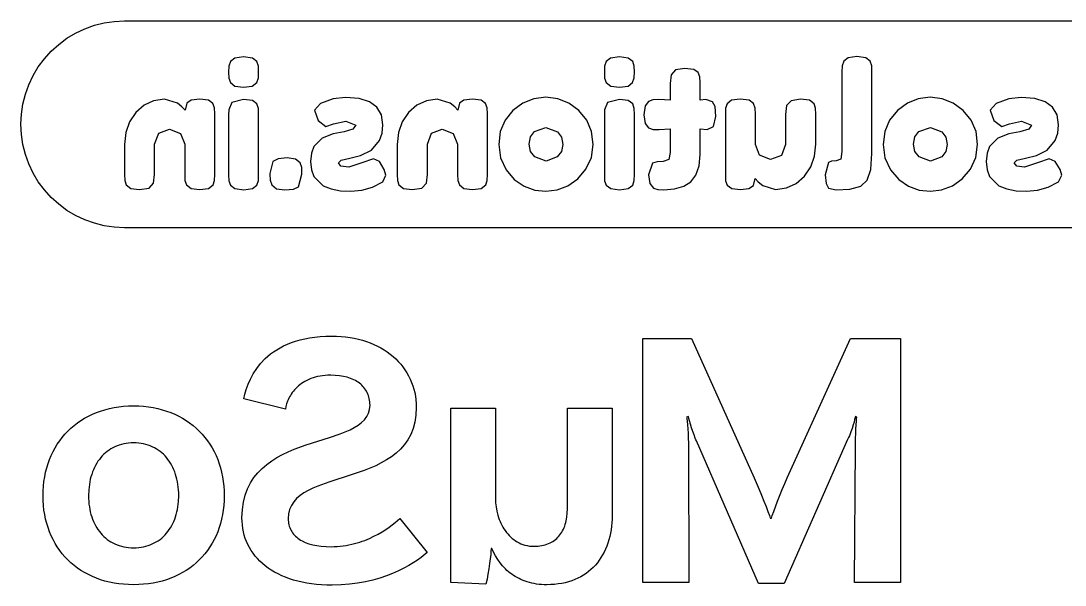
# Model space of a CAD drawing. Extents: x 101.3 to 159.9, y -98.9 to -67.7.
# Drawn here: x 101.28 to 112.86, y -74.11 to -67.85 of the extents above; entities that cross this region are included whole.
import ezdxf

# ---------------------------------------------------------------- set-up
doc = ezdxf.new("R2010")
doc.units = 0
doc.layers.add('BLACK', color=7, linetype='CONTINUOUS')

msp = doc.modelspace()

# ---------------------------------------------------------------- linework, layer by layer
at = {"layer": 'BLACK', "linetype": 'CONTINUOUS'}
for p, q in [((101.891027, -67.988044), (101.992821, -67.939899)), ((101.992821, -67.939899), (102.098843, -67.901964)), ((102.098843, -67.901964), (102.208073, -67.874603)), ((102.208073, -67.874603), (102.319459, -67.85808)), ((102.319459, -67.85808), (102.431929, -67.852555)), ((102.431929, -67.852555), (102.432087, -67.852555)), ((102.432087, -67.852555), (122.367913, -67.852555)), ((101.703997, -68.113013), (101.794442, -68.045934)), ((101.794442, -68.045934), (101.891027, -67.988044)), ((101.620563, -68.188634), (101.703997, -68.113013)), ((101.477863, -68.362514), (101.544942, -68.272069)), ((101.544942, -68.272069), (101.620563, -68.188634)), ((103.65605, -68.266099), (103.607472, -68.304675)), ((103.752252, -68.25324), (103.65605, -68.266099)), ((103.85036, -68.266099), (103.752252, -68.25324)), ((103.900842, -68.304675), (103.85036, -68.266099)), ((107.822285, -68.266099), (107.773707, -68.304675)), ((107.918487, -68.25324), (107.822285, -68.266099)), ((108.016595, -68.266099), (107.918487, -68.25324)), ((108.067077, -68.304675), (108.016595, -68.266099)), ((110.4569, -68.262289), (110.406417, -68.300865)), ((110.551197, -68.24943), (110.4569, -68.262289)), ((110.649305, -68.262289), (110.551197, -68.24943)), ((110.699787, -68.300865), (110.649305, -68.262289)), ((101.419973, -68.459098), (101.477863, -68.362514)), ((103.589375, -68.355157), (103.586517, -68.42088)), ((103.607472, -68.304675), (103.589375, -68.355157)), ((103.917035, -68.353252), (103.900842, -68.304675)), ((103.919892, -68.418975), (103.917035, -68.353252)), ((107.75561, -68.355157), (107.752752, -68.42088)), ((107.773707, -68.304675), (107.75561, -68.355157)), ((108.08327, -68.353252), (108.067077, -68.304675)), ((108.086127, -68.418975), (108.08327, -68.353252)), ((108.542851, -68.396591), (108.491892, -68.449455)), ((108.646197, -68.37897), (108.542851, -68.396591)), ((108.743829, -68.390876), (108.646197, -68.37897)), ((108.792882, -68.426595), (108.743829, -68.390876)), ((110.38832, -68.3523), (110.385462, -68.418975)), ((110.406417, -68.300865), (110.38832, -68.3523)), ((110.71598, -68.351347), (110.699787, -68.300865)), ((110.718837, -68.41707), (110.71598, -68.351347)), ((101.371828, -68.560892), (101.419973, -68.459098)), ((103.586517, -68.42088), (103.589375, -68.486603)), ((103.589375, -68.486603), (103.60652, -68.536133)), ((103.89989, -68.53518), (103.917035, -68.484697)), ((103.917035, -68.484697), (103.919892, -68.418975)), ((107.752752, -68.42088), (107.75561, -68.486603)), ((107.75561, -68.486603), (107.772755, -68.536133)), ((108.066125, -68.53518), (108.08327, -68.484697)), ((108.08327, -68.484697), (108.086127, -68.418975)), ((108.491892, -68.449455), (108.482367, -68.54661)), ((108.81098, -68.472315), (108.792882, -68.426595)), ((108.813837, -68.537085), (108.81098, -68.472315)), ((110.385462, -68.418975), (110.385462, -69.30099)), ((110.718837, -69.32385), (110.718837, -68.41707)), ((101.333892, -68.666914), (101.371828, -68.560892)), ((103.60652, -68.536133), (103.657002, -68.575185)), ((103.657002, -68.575185), (103.753205, -68.586615)), ((103.753205, -68.586615), (103.849407, -68.575185)), ((103.849407, -68.575185), (103.89989, -68.53518)), ((107.772755, -68.536133), (107.823237, -68.575185)), ((107.823237, -68.575185), (107.91944, -68.586615)), ((107.91944, -68.586615), (108.015642, -68.575185)), ((108.015642, -68.575185), (108.066125, -68.53518)), ((108.482367, -68.54661), (108.482367, -68.7333)), ((108.813837, -68.7333), (108.813837, -68.537085)), ((101.306532, -68.776145), (101.333892, -68.666914)), ((102.756043, -68.738063), (102.650316, -68.78664)), ((102.875952, -68.72187), (102.756043, -68.738063)), ((103.018827, -68.765685), (102.875952, -68.72187)), ((103.172656, -68.732824), (103.123602, -68.765685)), ((103.266477, -68.72187), (103.172656, -68.732824)), ((103.363156, -68.733776), (103.266477, -68.72187)), ((103.413162, -68.769495), (103.363156, -68.733776)), ((103.622712, -68.75616), (103.588422, -68.838075)), ((103.752252, -68.723775), (103.622712, -68.75616)), ((103.753205, -68.723895), (103.752252, -68.723775)), ((103.85036, -68.736157), (103.753205, -68.723895)), ((103.900842, -68.773305), (103.85036, -68.736157)), ((104.746662, -68.719012), (104.605692, -68.76759)), ((104.883822, -68.70282), (104.746662, -68.719012)), ((105.032641, -68.71486), (104.883822, -68.70282)), ((105.148389, -68.750978), (105.032641, -68.71486)), ((105.231066, -68.811176), (105.148389, -68.750978)), ((105.779278, -68.738063), (105.673551, -68.78664)), ((105.899187, -68.72187), (105.779278, -68.738063)), ((106.042062, -68.765685), (105.899187, -68.72187)), ((106.195891, -68.732824), (106.146837, -68.765685)), ((106.289712, -68.72187), (106.195891, -68.732824)), ((106.386391, -68.733776), (106.289712, -68.72187)), ((106.436397, -68.769495), (106.386391, -68.733776)), ((106.971279, -68.715414), (106.849994, -68.764627)), ((107.103147, -68.69901), (106.971279, -68.715414)), ((107.235227, -68.71552), (107.103147, -68.69901)), ((107.357147, -68.76505), (107.235227, -68.71552)), ((107.788947, -68.75616), (107.754657, -68.838075)), ((107.918487, -68.723775), (107.788947, -68.75616)), ((107.91944, -68.723895), (107.918487, -68.723775)), ((108.016595, -68.736157), (107.91944, -68.723895)), ((108.067077, -68.773305), (108.016595, -68.736157)), ((108.240432, -68.746635), (108.203285, -68.795689)), ((108.290915, -68.728537), (108.240432, -68.746635)), ((108.355685, -68.72568), (108.290915, -68.728537)), ((108.482367, -68.7333), (108.355685, -68.72568)), ((108.876702, -68.72568), (108.813837, -68.7333)), ((108.952902, -68.750445), (108.876702, -68.72568)), ((108.979572, -68.800927), (108.952902, -68.750445)), ((109.162929, -68.732824), (109.112922, -68.7714)), ((109.259607, -68.719965), (109.162929, -68.732824)), ((109.357239, -68.732347), (109.259607, -68.719965)), ((109.406292, -68.769495), (109.357239, -68.732347)), ((109.822535, -68.738062), (109.772052, -68.792355)), ((109.928262, -68.719965), (109.822535, -68.738062)), ((110.02637, -68.732824), (109.928262, -68.719965)), ((110.076852, -68.7714), (110.02637, -68.732824)), ((111.232764, -68.715414), (111.111479, -68.764627)), ((111.364633, -68.69901), (111.232764, -68.715414)), ((111.496712, -68.71552), (111.364633, -68.69901)), ((111.618632, -68.76505), (111.496712, -68.71552)), ((112.237122, -68.719012), (112.096153, -68.76759)), ((112.374283, -68.70282), (112.237122, -68.719012)), ((112.523101, -68.71486), (112.374283, -68.70282)), ((112.638849, -68.750978), (112.523101, -68.71486)), ((112.721526, -68.811176), (112.638849, -68.750978)), ((101.290009, -68.887531), (101.306532, -68.776145)), ((102.55877, -68.867603), (102.488391, -68.971848)), ((102.650316, -68.78664), (102.55877, -68.867603)), ((103.070262, -68.80569), (103.018827, -68.765685)), ((103.104552, -68.84379), (103.070262, -68.80569)), ((103.123602, -68.765685), (103.104552, -68.84379)), ((103.43126, -68.818072), (103.413162, -68.769495)), ((103.434117, -68.88189), (103.43126, -68.818072)), ((103.588422, -68.838075), (103.586517, -68.89332)), ((103.917035, -68.823787), (103.900842, -68.773305)), ((103.919892, -68.88951), (103.917035, -68.823787)), ((104.605692, -68.76759), (104.539017, -68.84379)), ((104.539017, -68.84379), (104.580927, -68.956185)), ((105.280672, -68.895454), (105.231066, -68.811176)), ((105.582005, -68.867603), (105.511626, -68.971848)), ((105.673551, -68.78664), (105.582005, -68.867603)), ((106.093497, -68.80569), (106.042062, -68.765685)), ((106.127787, -68.84379), (106.093497, -68.80569)), ((106.146837, -68.765685), (106.127787, -68.84379)), ((106.454495, -68.818072), (106.436397, -68.769495)), ((106.457352, -68.88189), (106.454495, -68.818072)), ((106.739292, -68.846647), (106.651451, -68.954068)), ((106.849994, -68.764627), (106.739292, -68.846647)), ((107.468907, -68.8476), (107.357147, -68.76505)), ((107.557807, -68.95555), (107.468907, -68.8476)), ((107.754657, -68.838075), (107.752752, -68.89332)), ((108.08327, -68.823787), (108.067077, -68.773305)), ((108.086127, -68.88951), (108.08327, -68.823787)), ((108.203285, -68.795689), (108.190902, -68.89332)), ((108.989097, -68.914275), (108.979572, -68.800927)), ((109.09673, -68.821883), (109.093872, -68.887605)), ((109.112922, -68.7714), (109.09673, -68.821883)), ((109.42439, -68.819977), (109.406292, -68.769495)), ((109.427247, -68.8857), (109.42439, -68.819977)), ((109.772052, -68.792355), (109.760622, -68.88951)), ((110.093045, -68.82093), (110.076852, -68.7714)), ((110.095902, -68.887605), (110.093045, -68.82093)), ((111.000777, -68.846647), (110.912936, -68.954068)), ((111.111479, -68.764627), (111.000777, -68.846647)), ((111.730392, -68.8476), (111.618632, -68.76505)), ((111.819292, -68.95555), (111.730392, -68.8476)), ((112.096153, -68.76759), (112.029478, -68.84379)), ((112.029478, -68.84379), (112.071387, -68.956185)), ((112.771132, -68.895454), (112.721526, -68.811176)), ((101.284484, -69), (101.290009, -68.887531)), ((102.488391, -68.971848), (102.446163, -69.090276)), ((103.434117, -69.55626), (103.434117, -68.88189)), ((103.586517, -68.89332), (103.586517, -69.56007)), ((103.919892, -69.558165), (103.919892, -68.88951)), ((104.580927, -68.956185), (104.666652, -69.02286)), ((104.751425, -68.994285), (104.885727, -68.96571)), ((104.885727, -68.96571), (104.998122, -69.00762)), ((105.297207, -69.00381), (105.280672, -68.895454)), ((105.511626, -68.971848), (105.469398, -69.090276)), ((106.457352, -69.55626), (106.457352, -68.88189)), ((106.651451, -68.954068), (106.598746, -69.079481)), ((107.611147, -69.08128), (107.557807, -68.95555)), ((107.752752, -68.89332), (107.752752, -69.56007)), ((108.086127, -69.558165), (108.086127, -68.88951)), ((108.190902, -68.89332), (108.203761, -68.989999)), ((108.203761, -68.989999), (108.242337, -69.040005)), ((108.961475, -69.024765), (108.989097, -68.914275)), ((109.093872, -68.887605), (109.093872, -69.561975)), ((109.427247, -69.222885), (109.427247, -68.8857)), ((109.760622, -68.88951), (109.760622, -69.222885)), ((110.095902, -69.22098), (110.095902, -68.887605)), ((110.912936, -68.954068), (110.860231, -69.079481)), ((111.872633, -69.08128), (111.819292, -68.95555)), ((112.071387, -68.956185), (112.157112, -69.02286)), ((112.241885, -68.994285), (112.376188, -68.96571)), ((112.376188, -68.96571), (112.488582, -69.00762)), ((112.787668, -69.00381), (112.771132, -68.895454)), ((101.290009, -69.112469), (101.284484, -69)), ((102.446163, -69.090276), (102.432087, -69.222885)), ((102.767367, -69.22098), (102.812135, -69.09906)), ((102.812135, -69.09906), (102.93215, -69.055245)), ((102.93215, -69.055245), (103.05407, -69.100965)), ((103.05407, -69.100965), (103.100742, -69.22098)), ((104.666652, -69.02286), (104.751425, -68.994285)), ((104.868582, -69.081915), (104.744757, -69.10668)), ((104.965737, -69.054769), (104.868582, -69.081915)), ((104.998122, -69.00762), (104.965737, -69.054769)), ((105.261012, -69.178118), (105.288159, -69.097869)), ((105.288159, -69.097869), (105.297207, -69.00381)), ((105.469398, -69.090276), (105.455322, -69.222885)), ((105.790602, -69.22098), (105.83537, -69.09906)), ((105.83537, -69.09906), (105.955385, -69.055245)), ((105.955385, -69.055245), (106.077305, -69.100965)), ((106.077305, -69.100965), (106.123977, -69.22098)), ((106.598746, -69.079481), (106.581177, -69.222885)), ((106.933126, -69.137636), (106.977417, -69.08001)), ((106.977417, -69.08001), (107.105052, -69.03429)), ((107.105052, -69.03429), (107.232687, -69.081915)), ((107.232687, -69.081915), (107.276979, -69.140732)), ((107.628927, -69.22479), (107.611147, -69.08128)), ((108.242337, -69.040005), (108.29282, -69.056198)), ((108.29282, -69.056198), (108.358542, -69.059055)), ((108.358542, -69.059055), (108.482367, -69.051435)), ((108.482367, -69.051435), (108.482367, -69.314325)), ((108.813837, -69.333375), (108.813837, -69.051435)), ((108.813837, -69.051435), (108.891942, -69.05715)), ((108.891942, -69.05715), (108.961475, -69.024765)), ((110.860231, -69.079481), (110.842662, -69.222885)), ((111.194611, -69.137636), (111.238902, -69.08001)), ((111.238902, -69.08001), (111.366538, -69.03429)), ((111.366538, -69.03429), (111.494172, -69.081915)), ((111.494172, -69.081915), (111.538464, -69.140732)), ((111.890412, -69.22479), (111.872633, -69.08128)), ((112.157112, -69.02286), (112.241885, -68.994285)), ((112.359042, -69.081915), (112.235217, -69.10668)), ((112.456197, -69.054769), (112.359042, -69.081915)), ((112.488582, -69.00762), (112.456197, -69.054769)), ((112.751472, -69.178118), (112.778619, -69.097869)), ((112.778619, -69.097869), (112.787668, -69.00381)), ((101.306532, -69.223855), (101.290009, -69.112469)), ((102.767367, -69.55626), (102.767367, -69.22098)), ((103.100742, -69.22098), (103.100742, -69.558165)), ((104.624742, -69.154305), (104.53235, -69.246697)), ((104.744757, -69.10668), (104.624742, -69.154305)), ((105.169572, -69.28575), (105.261012, -69.178118)), ((105.790602, -69.55626), (105.790602, -69.22098)), ((106.123977, -69.22098), (106.123977, -69.558165)), ((106.918362, -69.219075), (106.933126, -69.137636)), ((106.934079, -69.30099), (106.918362, -69.219075)), ((107.276979, -69.140732), (107.291742, -69.221933)), ((110.081827, -69.353589), (110.095902, -69.22098)), ((111.179847, -69.219075), (111.194611, -69.137636)), ((111.195564, -69.30099), (111.179847, -69.219075)), ((111.538464, -69.140732), (111.553227, -69.221933)), ((112.115202, -69.154305), (112.02281, -69.246697)), ((112.235217, -69.10668), (112.115202, -69.154305)), ((112.660032, -69.28575), (112.751472, -69.178118)), ((101.333892, -69.333086), (101.306532, -69.223855)), ((101.371828, -69.439108), (101.333892, -69.333086)), ((102.432087, -69.222885), (102.432087, -69.558165)), ((104.504489, -69.320754), (104.495202, -69.41148)), ((104.53235, -69.246697), (104.504489, -69.320754)), ((105.050986, -69.344329), (105.169572, -69.28575)), ((105.455322, -69.222885), (105.455322, -69.558165)), ((106.581177, -69.222885), (106.601656, -69.372189)), ((106.981227, -69.360045), (106.934079, -69.30099)), ((107.276502, -69.302895), (107.230782, -69.360998)), ((107.291742, -69.221933), (107.276502, -69.302895)), ((107.608687, -69.369332), (107.628927, -69.22479)), ((108.482367, -69.314325), (108.466175, -69.38862)), ((108.802407, -69.461857), (108.813837, -69.333375)), ((109.47392, -69.3429), (109.427247, -69.222885)), ((109.760622, -69.222885), (109.715855, -69.344805)), ((110.385462, -69.30099), (110.374032, -69.387668)), ((110.705502, -69.500062), (110.718837, -69.32385)), ((110.842662, -69.222885), (110.863141, -69.372189)), ((111.242713, -69.360045), (111.195564, -69.30099)), ((111.537987, -69.302895), (111.492267, -69.360998)), ((111.553227, -69.221933), (111.537987, -69.302895)), ((111.870172, -69.369332), (111.890412, -69.22479)), ((111.994949, -69.320754), (111.985662, -69.41148)), ((112.02281, -69.246697), (111.994949, -69.320754)), ((112.541446, -69.344329), (112.660032, -69.28575)), ((101.419973, -69.540902), (101.371828, -69.439108)), ((104.076102, -69.41148), (104.043717, -69.54483)), ((104.137777, -69.381476), (104.076102, -69.41148)), ((104.23517, -69.371475), (104.137777, -69.381476)), ((104.328753, -69.385763), (104.23517, -69.371475)), ((104.378997, -69.428625), (104.328753, -69.385763)), ((104.397095, -69.48006), (104.378997, -69.428625)), ((104.495202, -69.41148), (104.504489, -69.503158)), ((104.803812, -69.428625), (104.835721, -69.397192)), ((104.832864, -69.462915), (104.803812, -69.428625)), ((104.835721, -69.397192), (104.931447, -69.375285)), ((105.064797, -69.427673), (104.920017, -69.474345)), ((104.931447, -69.375285), (105.050986, -69.344329)), ((105.19148, -69.381), (105.064797, -69.427673)), ((105.259107, -69.413385), (105.19148, -69.381)), ((105.3134, -69.501491), (105.259107, -69.413385)), ((106.601656, -69.372189), (106.663092, -69.503873)), ((107.106957, -69.40767), (106.981227, -69.360045)), ((107.230782, -69.360998), (107.106957, -69.40767)), ((107.547965, -69.498158), (107.608687, -69.369332)), ((108.286152, -69.432435), (108.242337, -69.56007)), ((108.336635, -69.414338), (108.286152, -69.432435)), ((108.405215, -69.41148), (108.336635, -69.414338)), ((108.466175, -69.38862), (108.405215, -69.41148)), ((109.59584, -69.38862), (109.47392, -69.3429)), ((109.715855, -69.344805), (109.59584, -69.38862)), ((110.039599, -69.472017), (110.081827, -69.353589)), ((110.238777, -69.424815), (110.200677, -69.56007)), ((110.271162, -69.408623), (110.238777, -69.424815)), ((110.32355, -69.405765), (110.271162, -69.408623)), ((110.374032, -69.387668), (110.32355, -69.405765)), ((110.863141, -69.372189), (110.924577, -69.503873)), ((111.368443, -69.40767), (111.242713, -69.360045)), ((111.492267, -69.360998), (111.368443, -69.40767)), ((111.80945, -69.498158), (111.870172, -69.369332)), ((111.985662, -69.41148), (111.994949, -69.503158)), ((112.294272, -69.428625), (112.326181, -69.397192)), ((112.323324, -69.462915), (112.294272, -69.428625)), ((112.326181, -69.397192), (112.421907, -69.375285)), ((112.555258, -69.427673), (112.410477, -69.474345)), ((112.421907, -69.375285), (112.541446, -69.344329)), ((112.68194, -69.381), (112.555258, -69.427673)), ((112.749567, -69.413385), (112.68194, -69.381)), ((112.80386, -69.501491), (112.749567, -69.413385)), ((101.477863, -69.637486), (101.419973, -69.540902)), ((102.432087, -69.558165), (102.434945, -69.623888)), ((102.755937, -69.653415), (102.767367, -69.55626)), ((103.100742, -69.558165), (103.1036, -69.623888)), ((103.43126, -69.621983), (103.434117, -69.55626)), ((103.586517, -69.56007), (103.589375, -69.625792)), ((103.917035, -69.62484), (103.919892, -69.558165)), ((104.043717, -69.54483), (104.043717, -69.55245)), ((104.043717, -69.55245), (104.046575, -69.620078)), ((104.362805, -69.691515), (104.399952, -69.554355)), ((104.399952, -69.546735), (104.397095, -69.48006)), ((104.399952, -69.554355), (104.399952, -69.546735)), ((104.504489, -69.503158), (104.53235, -69.580073)), ((104.920017, -69.474345), (104.832864, -69.462915)), ((105.295302, -69.63627), (105.331497, -69.56388)), ((105.331497, -69.56388), (105.3134, -69.501491)), ((105.455322, -69.558165), (105.45818, -69.623888)), ((105.779172, -69.653415), (105.790602, -69.55626)), ((106.123977, -69.558165), (106.126835, -69.623888)), ((106.454495, -69.621983), (106.457352, -69.55626)), ((106.663092, -69.503873), (106.753818, -69.610553)), ((107.457716, -69.604361), (107.547965, -69.498158)), ((107.752752, -69.56007), (107.75561, -69.625792)), ((108.08327, -69.62484), (108.086127, -69.558165)), ((108.242337, -69.56007), (108.255672, -69.656749)), ((108.710967, -69.63627), (108.768117, -69.562822)), ((108.768117, -69.562822), (108.802407, -69.461857)), ((109.093872, -69.561975), (109.09673, -69.625792)), ((109.96922, -69.576263), (110.039599, -69.472017)), ((110.200677, -69.56007), (110.210202, -69.656749)), ((110.665497, -69.62103), (110.705502, -69.500062)), ((110.924577, -69.503873), (111.015303, -69.610553)), ((111.719201, -69.604361), (111.80945, -69.498158)), ((111.994949, -69.503158), (112.02281, -69.580073)), ((112.410477, -69.474345), (112.323324, -69.462915)), ((112.785762, -69.63627), (112.821958, -69.56388)), ((112.821958, -69.56388), (112.80386, -69.501491)), ((101.544942, -69.727931), (101.477863, -69.637486)), ((102.434945, -69.623888), (102.451137, -69.672465)), ((102.451137, -69.672465), (102.50162, -69.711041)), ((102.706407, -69.706279), (102.755937, -69.653415)), ((103.1036, -69.623888), (103.121697, -69.672465)), ((103.121697, -69.672465), (103.170751, -69.711041)), ((103.365061, -69.711041), (103.415067, -69.672465)), ((103.415067, -69.672465), (103.43126, -69.621983)), ((103.589375, -69.625792), (103.607472, -69.676275)), ((103.607472, -69.676275), (103.656526, -69.713423)), ((103.850836, -69.712946), (103.900842, -69.67437)), ((103.900842, -69.67437), (103.917035, -69.62484)), ((104.046575, -69.620078), (104.066577, -69.672465)), ((104.066577, -69.672465), (104.116822, -69.713899)), ((104.53235, -69.580073), (104.636172, -69.683895)), ((104.636172, -69.683895), (104.724332, -69.716703)), ((105.180685, -69.695537), (105.295302, -69.63627)), ((105.45818, -69.623888), (105.474372, -69.672465)), ((105.474372, -69.672465), (105.524855, -69.711041)), ((105.729642, -69.706279), (105.779172, -69.653415)), ((106.126835, -69.623888), (106.144932, -69.672465)), ((106.144932, -69.672465), (106.193986, -69.711041)), ((106.388296, -69.711041), (106.438302, -69.672465)), ((106.438302, -69.672465), (106.454495, -69.621983)), ((106.753818, -69.610553), (106.862165, -69.684848)), ((106.862165, -69.684848), (106.981466, -69.728424)), ((107.228877, -69.727472), (107.348892, -69.681038)), ((107.348892, -69.681038), (107.457716, -69.604361)), ((107.75561, -69.625792), (107.773707, -69.676275)), ((107.773707, -69.676275), (107.822761, -69.713423)), ((108.017071, -69.712946), (108.067077, -69.67437)), ((108.067077, -69.67437), (108.08327, -69.62484)), ((108.255672, -69.656749), (108.295677, -69.706755)), ((108.631804, -69.686012), (108.710967, -69.63627)), ((109.09673, -69.625792), (109.114827, -69.67437)), ((109.114827, -69.67437), (109.165786, -69.711518)), ((109.355334, -69.71247), (109.404387, -69.67818)), ((109.404387, -69.67818), (109.423437, -69.600075)), ((109.423437, -69.600075), (109.457727, -69.638175)), ((109.457727, -69.638175), (109.509162, -69.680085)), ((109.509162, -69.680085), (109.650132, -69.721995)), ((109.7711, -69.705803), (109.877462, -69.657225)), ((109.877462, -69.657225), (109.96922, -69.576263)), ((110.210202, -69.656749), (110.238777, -69.706755)), ((110.474997, -69.718185), (110.595965, -69.684371)), ((110.595965, -69.684371), (110.665497, -69.62103)), ((111.015303, -69.610553), (111.12365, -69.684848)), ((111.12365, -69.684848), (111.242951, -69.728424)), ((111.490362, -69.727472), (111.610378, -69.681038)), ((111.610378, -69.681038), (111.719201, -69.604361)), ((112.02281, -69.580073), (112.126632, -69.683895)), ((112.126632, -69.683895), (112.214792, -69.716703)), ((112.671145, -69.695537), (112.785762, -69.63627)), ((101.620563, -69.811366), (101.544942, -69.727931)), ((102.50162, -69.711041), (102.599727, -69.7239)), ((102.599727, -69.7239), (102.706407, -69.706279)), ((103.170751, -69.711041), (103.268382, -69.7239)), ((103.268382, -69.7239), (103.365061, -69.711041)), ((103.656526, -69.713423), (103.754157, -69.725805)), ((103.754157, -69.725805), (103.850836, -69.712946)), ((104.116822, -69.713899), (104.210405, -69.72771)), ((104.210405, -69.72771), (104.306131, -69.718661)), ((104.306131, -69.718661), (104.362805, -69.691515)), ((104.724332, -69.716703), (104.826249, -69.736388)), ((104.826249, -69.736388), (104.941925, -69.74295)), ((104.941925, -69.74295), (105.062892, -69.731097)), ((105.062892, -69.731097), (105.180685, -69.695537)), ((105.524855, -69.711041), (105.622962, -69.7239)), ((105.622962, -69.7239), (105.729642, -69.706279)), ((106.193986, -69.711041), (106.291617, -69.7239)), ((106.291617, -69.7239), (106.388296, -69.711041)), ((106.981466, -69.728424), (107.105052, -69.74295)), ((107.105052, -69.74295), (107.228877, -69.727472)), ((107.822761, -69.713423), (107.920392, -69.725805)), ((107.920392, -69.725805), (108.017071, -69.712946)), ((108.295677, -69.706755), (108.34616, -69.722948)), ((108.34616, -69.722948), (108.409977, -69.725805)), ((108.409977, -69.725805), (108.531474, -69.715857)), ((108.531474, -69.715857), (108.631804, -69.686012)), ((109.165786, -69.711518), (109.261512, -69.7239)), ((109.261512, -69.7239), (109.355334, -69.71247)), ((109.650132, -69.721995), (109.7711, -69.705803)), ((110.238777, -69.706755), (110.322597, -69.726758)), ((110.322597, -69.726758), (110.474997, -69.718185)), ((111.242951, -69.728424), (111.366538, -69.74295)), ((111.366538, -69.74295), (111.490362, -69.727472)), ((112.214792, -69.716703), (112.316709, -69.736388)), ((112.316709, -69.736388), (112.432385, -69.74295)), ((112.432385, -69.74295), (112.553353, -69.731097)), ((112.553353, -69.731097), (112.671145, -69.695537)), ((101.703997, -69.886987), (101.620563, -69.811366)), ((101.794442, -69.954066), (101.703997, -69.886987)), ((101.891027, -70.011956), (101.794442, -69.954066)), ((101.992821, -70.060101), (101.891027, -70.011956)), ((102.098843, -70.098036), (101.992821, -70.060101)), ((102.208073, -70.125397), (102.098843, -70.098036)), ((102.319459, -70.14192), (102.208073, -70.125397)), ((102.431929, -70.147445), (102.319459, -70.14192)), ((102.432087, -70.147445), (102.431929, -70.147445)), ((102.599727, -70.147445), (102.432087, -70.147445)), ((103.754157, -70.147445), (102.599727, -70.147445)), ((104.210405, -70.147445), (103.754157, -70.147445)), ((104.941925, -70.147445), (104.210405, -70.147445)), ((105.622962, -70.147445), (104.941925, -70.147445)), ((107.105052, -70.147445), (105.622962, -70.147445)), ((107.920392, -70.147445), (107.105052, -70.147445)), ((108.409977, -70.147445), (107.920392, -70.147445)), ((109.261512, -70.147445), (108.409977, -70.147445)), ((110.322597, -70.147445), (109.261512, -70.147445)), ((111.366538, -70.147445), (110.322597, -70.147445)), ((112.432385, -70.147445), (111.366538, -70.147445)), ((113.357262, -70.147445), (112.432385, -70.147445)), ((104.23913, -71.438029), (104.283311, -71.420408)), ((104.283311, -71.420408), (104.329981, -71.404443)), ((104.329981, -71.404443), (104.379207, -71.390248)), ((104.379207, -71.390248), (104.431056, -71.377931)), ((104.431056, -71.377931), (104.485595, -71.367605)), ((104.485595, -71.367605), (104.54289, -71.35938)), ((104.54289, -71.35938), (104.603009, -71.353368)), ((104.603009, -71.353368), (104.666019, -71.349679)), ((104.666019, -71.349679), (104.731987, -71.348425)), ((104.731987, -71.348425), (104.784044, -71.349414)), ((104.784044, -71.349414), (104.83497, -71.352356)), ((104.83497, -71.352356), (104.884733, -71.357207)), ((104.884733, -71.357207), (104.933296, -71.363925)), ((104.933296, -71.363925), (104.980626, -71.372469)), ((104.980626, -71.372469), (105.026689, -71.382797)), ((105.026689, -71.382797), (105.07145, -71.394866)), ((105.07145, -71.394866), (105.114876, -71.408634)), ((105.114876, -71.408634), (105.156931, -71.424059)), ((108.180302, -74.0821), (108.180302, -71.377)), ((108.180302, -71.377), (108.717142, -71.377)), ((108.717142, -71.377), (109.412467, -72.922167)), ((109.778386, -72.922167), (110.481913, -71.377)), ((110.481913, -71.377), (111.034891, -71.377)), ((111.034891, -71.377), (111.034891, -74.0821)), ((104.053217, -71.547109), (104.085958, -71.522867)), ((104.085958, -71.522867), (104.120852, -71.499727)), ((104.120852, -71.499727), (104.157968, -71.4778)), ((104.157968, -71.4778), (104.197371, -71.457197)), ((104.197371, -71.457197), (104.23913, -71.438029)), ((105.156931, -71.424059), (105.197583, -71.4411)), ((105.197583, -71.4411), (105.236795, -71.459714)), ((105.236795, -71.459714), (105.274535, -71.479858)), ((105.274535, -71.479858), (105.310768, -71.501492)), ((105.310768, -71.501492), (105.345459, -71.524573)), ((105.345459, -71.524573), (105.378575, -71.549059)), ((103.94246, -71.652878), (103.993932, -71.598456)), ((103.993932, -71.598456), (104.022564, -71.572343)), ((104.022564, -71.572343), (104.053217, -71.547109)), ((105.378575, -71.549059), (105.410081, -71.574908)), ((105.410081, -71.574908), (105.439942, -71.602078)), ((105.439942, -71.602078), (105.468126, -71.630526)), ((105.468126, -71.630526), (105.494597, -71.660211)), ((103.829568, -71.825716), (103.860813, -71.767397)), ((103.860813, -71.767397), (103.898265, -71.709488)), ((103.898265, -71.709488), (103.94246, -71.652878)), ((105.494597, -71.660211), (105.519321, -71.691091)), ((105.519321, -71.691091), (105.542264, -71.723124)), ((105.542264, -71.723124), (105.563392, -71.756267)), ((105.563392, -71.756267), (105.58267, -71.790478)), ((103.783555, -71.940035), (103.803994, -71.883559)), ((103.803994, -71.883559), (103.829568, -71.825716)), ((104.395757, -71.875434), (104.378151, -71.888402)), ((104.414361, -71.863071), (104.395757, -71.875434)), ((104.433975, -71.851369), (104.414361, -71.863071)), ((104.45461, -71.840385), (104.433975, -71.851369)), ((104.476278, -71.830177), (104.45461, -71.840385)), ((104.498988, -71.820801), (104.476278, -71.830177)), ((104.522753, -71.812315), (104.498988, -71.820801)), ((104.547583, -71.804775), (104.522753, -71.812315)), ((104.573489, -71.798239), (104.547583, -71.804775)), ((104.600483, -71.792763), (104.573489, -71.798239)), ((104.628575, -71.788405), (104.600483, -71.792763)), ((104.657776, -71.785221), (104.628575, -71.788405)), ((104.688098, -71.783269), (104.657776, -71.785221)), ((104.719552, -71.782606), (104.688098, -71.783269)), ((104.768652, -71.784082), (104.719552, -71.782606)), ((104.815281, -71.788464), (104.768652, -71.784082)), ((104.859343, -71.795678), (104.815281, -71.788464)), ((104.900742, -71.805654), (104.859343, -71.795678)), ((104.939381, -71.818319), (104.900742, -71.805654)), ((104.957635, -71.825638), (104.939381, -71.818319)), ((104.975164, -71.833603), (104.957635, -71.825638)), ((104.991955, -71.842204), (104.975164, -71.833603)), ((105.007996, -71.851433), (104.991955, -71.842204)), ((105.023274, -71.86128), (105.007996, -71.851433)), ((105.037779, -71.871738), (105.023274, -71.86128)), ((105.051498, -71.882796), (105.037779, -71.871738)), ((105.064419, -71.894445), (105.051498, -71.882796)), ((105.58267, -71.790478), (105.600064, -71.825716)), ((105.600064, -71.825716), (105.61554, -71.861939)), ((105.61554, -71.861939), (105.629064, -71.899104)), ((103.75594, -72.045337), (103.767715, -71.994257)), ((103.767715, -71.994257), (103.783555, -71.940035)), ((104.281958, -71.99131), (104.271947, -72.00706)), ((104.29288, -71.975708), (104.281958, -71.99131)), ((104.304723, -71.960311), (104.29288, -71.975708)), ((104.317499, -71.945177), (104.304723, -71.960311)), ((104.331219, -71.930362), (104.317499, -71.945177)), ((104.345894, -71.915923), (104.331219, -71.930362)), ((104.361534, -71.901917), (104.345894, -71.915923)), ((104.378151, -71.888402), (104.361534, -71.901917)), ((105.07653, -71.906678), (105.064419, -71.894445)), ((105.087819, -71.919484), (105.07653, -71.906678)), ((105.098273, -71.932855), (105.087819, -71.919484)), ((105.107882, -71.946782), (105.098273, -71.932855)), ((105.116632, -71.961257), (105.107882, -71.946782)), ((105.124513, -71.976269), (105.116632, -71.961257)), ((105.131511, -71.99181), (105.124513, -71.976269)), ((105.137615, -72.007871), (105.131511, -71.99181)), ((105.629064, -71.899104), (105.640601, -71.937169)), ((105.640601, -71.937169), (105.650117, -71.976093)), ((105.650117, -71.976093), (105.657578, -72.015833)), ((104.219488, -72.160166), (103.75594, -72.045337)), ((104.230384, -72.101479), (104.223314, -72.131553)), ((104.240788, -72.070402), (104.230384, -72.101479)), ((104.247267, -72.054629), (104.240788, -72.070402)), ((104.254613, -72.038776), (104.247267, -72.054629)), ((104.262836, -72.022901), (104.254613, -72.038776)), ((104.271947, -72.00706), (104.262836, -72.022901)), ((105.142813, -72.024443), (105.137615, -72.007871)), ((105.147093, -72.041518), (105.142813, -72.024443)), ((105.150443, -72.059086), (105.147093, -72.041518)), ((105.152851, -72.077138), (105.150443, -72.059086)), ((105.15072, -72.161184), (105.154791, -72.114658)), ((105.154304, -72.095665), (105.152851, -72.077138)), ((105.154791, -72.114658), (105.154304, -72.095665)), ((105.657578, -72.015833), (105.66295, -72.056347)), ((105.66295, -72.056347), (105.666198, -72.097593)), ((105.666198, -72.097593), (105.667289, -72.139529)), ((102.03305, -72.236661), (102.076724, -72.215647)), ((102.076724, -72.215647), (102.121927, -72.196654)), ((102.121927, -72.196654), (102.168623, -72.179727)), ((102.168623, -72.179727), (102.216777, -72.16491)), ((102.216777, -72.16491), (102.266355, -72.152249)), ((102.266355, -72.152249), (102.31732, -72.141789)), ((102.31732, -72.141789), (102.369638, -72.133575)), ((102.369638, -72.133575), (102.423274, -72.127652)), ((102.423274, -72.127652), (102.478192, -72.124066)), ((102.478192, -72.124066), (102.534358, -72.12286)), ((102.534358, -72.12286), (102.590175, -72.124066)), ((102.590175, -72.124066), (102.644789, -72.127655)), ((102.644789, -72.127655), (102.698162, -72.133582)), ((102.698162, -72.133582), (102.750258, -72.1418)), ((102.750258, -72.1418), (102.801038, -72.152265)), ((102.801038, -72.152265), (102.850466, -72.164933)), ((102.850466, -72.164933), (102.898505, -72.179756)), ((102.898505, -72.179756), (102.945117, -72.196691)), ((102.945117, -72.196691), (102.990264, -72.215692)), ((102.990264, -72.215692), (103.03391, -72.236715)), ((104.223314, -72.131553), (104.219488, -72.160166)), ((105.119709, -72.241647), (105.138853, -72.203385)), ((105.138853, -72.203385), (105.15072, -72.161184)), ((105.663218, -72.224311), (105.65135, -72.302163)), ((105.667289, -72.139529), (105.663218, -72.224311)), ((106.049348, -74.0821), (106.049348, -72.147466)), ((106.049348, -72.147466), (106.545706, -72.147466)), ((106.545706, -72.147466), (106.545706, -73.15156)), ((107.342895, -73.266389), (107.342895, -72.147466)), ((107.342895, -72.147466), (107.838989, -72.147466)), ((107.838989, -72.147466), (107.838989, -73.336239)), ((101.838834, -72.370465), (101.874339, -72.340023)), ((101.874339, -72.340023), (101.911548, -72.311377)), ((101.911548, -72.311377), (101.950427, -72.284571)), ((101.950427, -72.284571), (101.990939, -72.259651)), ((101.990939, -72.259651), (102.03305, -72.236661)), ((103.03391, -72.236715), (103.076016, -72.259712)), ((103.076016, -72.259712), (103.116547, -72.284641)), ((103.116547, -72.284641), (103.155464, -72.311455)), ((103.155464, -72.311455), (103.192731, -72.340109)), ((103.192731, -72.340109), (103.228309, -72.370557)), ((104.980766, -72.362984), (105.023818, -72.336638)), ((105.023818, -72.336638), (105.061672, -72.307889)), ((105.061672, -72.307889), (105.093809, -72.276354)), ((105.093809, -72.276354), (105.119709, -72.241647)), ((105.65135, -72.302163), (105.632207, -72.37348)), ((108.684333, -72.241658), (108.66396, -72.24986)), ((108.66396, -72.24986), (108.66554, -72.255685)), ((108.66554, -72.255685), (108.66719, -72.265181)), ((108.66719, -72.265181), (108.670603, -72.293744)), ((108.670603, -72.293744), (108.67401, -72.332669)), ((108.67401, -72.332669), (108.677222, -72.379076)), ((108.689195, -72.260982), (108.684333, -72.241658)), ((108.69719, -72.289639), (108.689195, -72.260982)), ((108.707652, -72.32503), (108.69719, -72.289639)), ((108.719919, -72.364557), (108.707652, -72.32503)), ((110.510355, -72.334825), (110.498547, -72.372062)), ((110.519881, -72.301818), (110.510355, -72.334825)), ((110.527131, -72.274388), (110.519881, -72.301818)), ((110.534829, -72.241658), (110.527131, -72.274388)), ((110.550968, -72.24986), (110.534829, -72.241658)), ((110.54141, -72.378977), (110.546772, -72.293632)), ((110.546772, -72.293632), (110.549135, -72.265105)), ((110.549135, -72.265105), (110.550968, -72.24986)), ((101.742893, -72.472112), (101.773076, -72.436554)), ((101.773076, -72.436554), (101.805068, -72.402657)), ((101.805068, -72.402657), (101.838834, -72.370465)), ((103.228309, -72.370557), (103.262162, -72.402756)), ((103.262162, -72.402756), (103.294252, -72.436659)), ((103.294252, -72.436659), (103.324543, -72.472222)), ((104.70574, -72.472125), (104.825625, -72.431449)), ((104.825625, -72.431449), (104.933037, -72.387311)), ((104.933037, -72.387311), (104.980766, -72.362984)), ((105.606306, -72.438655), (105.574169, -72.498085)), ((105.632207, -72.37348), (105.606306, -72.438655)), ((108.677222, -72.379076), (108.680049, -72.430084)), ((108.680049, -72.430084), (108.682303, -72.482813)), ((108.733327, -72.405622), (108.719919, -72.364557)), ((108.747212, -72.445627), (108.733327, -72.405622)), ((108.760912, -72.481973), (108.747212, -72.445627)), ((110.46806, -72.453827), (110.459002, -72.474804)), ((110.48445, -72.412179), (110.46806, -72.453827)), ((110.498547, -72.372062), (110.48445, -72.412179)), ((110.536793, -72.482776), (110.538889, -72.430015)), ((110.538889, -72.430015), (110.54141, -72.378977)), ((101.663554, -72.588296), (101.688098, -72.548028)), ((101.688098, -72.548028), (101.714556, -72.509285)), ((101.714556, -72.509285), (101.742893, -72.472112)), ((102.327636, -72.576129), (102.305084, -72.58725)), ((102.350955, -72.566221), (102.327636, -72.576129)), ((102.375026, -72.557551), (102.350955, -72.566221)), ((102.399833, -72.550145), (102.375026, -72.557551)), ((102.42536, -72.544028), (102.399833, -72.550145)), ((102.451592, -72.539226), (102.42536, -72.544028)), ((102.478513, -72.535764), (102.451592, -72.539226)), ((102.506107, -72.533669), (102.478513, -72.535764)), ((102.534358, -72.532965), (102.506107, -72.533669)), ((102.562634, -72.533669), (102.534358, -72.532965)), ((102.59025, -72.535764), (102.562634, -72.533669)), ((102.617192, -72.539226), (102.59025, -72.535764)), ((102.643444, -72.544028), (102.617192, -72.539226)), ((102.668989, -72.550145), (102.643444, -72.544028)), ((102.693813, -72.557551), (102.668989, -72.550145)), ((102.7179, -72.566221), (102.693813, -72.557551)), ((102.741234, -72.576129), (102.7179, -72.566221)), ((102.763799, -72.58725), (102.741234, -72.576129)), ((103.324543, -72.472222), (103.352996, -72.509399)), ((103.352996, -72.509399), (103.379574, -72.548144)), ((103.379574, -72.548144), (103.40424, -72.588413)), ((104.312819, -72.604124), (104.445179, -72.555388)), ((104.445179, -72.555388), (104.70574, -72.472125)), ((105.536315, -72.552164), (105.493264, -72.601286)), ((105.574169, -72.498085), (105.536315, -72.552164)), ((108.682303, -72.482813), (108.683794, -72.534383)), ((108.683794, -72.534383), (108.684333, -72.581912)), ((108.767484, -72.497963), (108.760912, -72.481973)), ((108.773762, -72.512063), (108.767484, -72.497963)), ((109.461149, -74.094271), (108.773762, -72.512063)), ((110.449368, -72.495659), (109.745842, -74.094271)), ((110.459002, -72.474804), (110.449368, -72.495659)), ((110.534829, -72.581912), (110.53536, -72.534372)), ((110.53536, -72.534372), (110.536793, -72.482776)), ((101.601764, -72.717801), (101.620352, -72.673227)), ((101.620352, -72.673227), (101.640961, -72.630044)), ((101.640961, -72.630044), (101.663554, -72.588296)), ((102.186767, -72.678012), (102.170027, -72.696907)), ((102.204385, -72.660151), (102.186767, -72.678012)), ((102.222864, -72.643349), (102.204385, -72.660151)), ((102.24219, -72.627633), (102.222864, -72.643349)), ((102.262345, -72.613027), (102.24219, -72.627633)), ((102.283315, -72.599558), (102.262345, -72.613027)), ((102.305084, -72.58725), (102.283315, -72.599558)), ((102.78558, -72.599558), (102.763799, -72.58725)), ((102.806561, -72.613027), (102.78558, -72.599558)), ((102.826727, -72.627633), (102.806561, -72.613027)), ((102.846061, -72.643349), (102.826727, -72.627633)), ((102.864549, -72.660151), (102.846061, -72.643349)), ((102.882174, -72.678012), (102.864549, -72.660151)), ((102.898921, -72.696907), (102.882174, -72.678012)), ((103.40424, -72.588413), (103.426958, -72.630161)), ((103.426958, -72.630161), (103.447688, -72.673343)), ((103.447688, -72.673343), (103.466395, -72.717912)), ((104.123376, -72.694754), (104.184618, -72.661695)), ((104.184618, -72.661695), (104.247939, -72.631613)), ((104.247939, -72.631613), (104.312819, -72.604124)), ((105.393648, -72.68624), (105.338123, -72.722862)), ((105.445535, -72.645846), (105.393648, -72.68624)), ((105.493264, -72.601286), (105.445535, -72.645846)), ((108.684333, -72.581912), (108.688301, -74.0821)), ((110.526627, -74.0821), (110.534829, -72.581912)), ((101.570789, -72.810936), (101.585231, -72.763719)), ((101.585231, -72.763719), (101.601764, -72.717801)), ((102.100032, -72.805998), (102.088885, -72.830561)), ((102.112151, -72.782316), (102.100032, -72.805998)), ((102.125226, -72.75954), (102.112151, -72.782316)), ((102.13924, -72.737697), (102.125226, -72.75954)), ((102.154179, -72.71681), (102.13924, -72.737697)), ((102.170027, -72.696907), (102.154179, -72.71681)), ((102.914774, -72.71681), (102.898921, -72.696907)), ((102.929718, -72.737697), (102.914774, -72.71681)), ((102.943737, -72.75954), (102.929718, -72.737697)), ((102.956815, -72.782316), (102.943737, -72.75954)), ((102.968937, -72.805998), (102.956815, -72.782316)), ((102.980087, -72.830561), (102.968937, -72.805998)), ((103.466395, -72.717912), (103.483041, -72.763824)), ((103.483041, -72.763824), (103.497589, -72.811035)), ((103.95732, -72.815639), (104.009207, -72.771342)), ((104.009207, -72.771342), (104.064732, -72.731175)), ((104.064732, -72.731175), (104.123376, -72.694754)), ((105.218237, -72.786368), (105.090036, -72.839525)), ((105.279479, -72.756106), (105.218237, -72.786368)), ((105.338123, -72.722862), (105.279479, -72.756106)), ((101.540355, -72.959938), (101.548316, -72.909091)), ((101.548316, -72.909091), (101.558472, -72.859409)), ((101.558472, -72.859409), (101.570789, -72.810936)), ((102.061429, -72.909279), (102.054324, -72.93711)), ((102.069568, -72.882227), (102.061429, -72.909279)), ((102.078725, -72.855979), (102.069568, -72.882227)), ((102.088885, -72.830561), (102.078725, -72.855979)), ((102.990249, -72.855979), (102.980087, -72.830561)), ((102.999408, -72.882227), (102.990249, -72.855979)), ((103.007549, -72.909279), (102.999408, -72.882227)), ((103.014654, -72.93711), (103.007549, -72.909279)), ((103.497589, -72.811035), (103.51, -72.859497)), ((103.51, -72.859497), (103.520239, -72.909167)), ((103.520239, -72.909167), (103.528267, -72.959999)), ((103.828686, -72.977154), (103.86654, -72.91816)), ((103.86654, -72.91816), (103.909591, -72.86445)), ((103.909591, -72.86445), (103.95732, -72.815639)), ((104.957676, -72.885489), (104.697115, -72.968473)), ((105.090036, -72.839525), (104.957676, -72.885489)), ((109.412467, -72.922167), (109.467277, -73.048509)), ((109.75188, -72.98342), (109.778386, -72.922167)), ((101.531162, -73.064946), (101.534626, -73.011905)), ((101.534626, -73.011905), (101.540355, -72.959938)), ((102.043281, -72.995005), (102.036563, -73.055709)), ((102.04827, -72.965693), (102.043281, -72.995005)), ((102.054324, -72.93711), (102.04827, -72.965693)), ((103.020709, -72.965693), (103.014654, -72.93711)), ((103.025699, -72.995005), (103.020709, -72.965693)), ((103.029607, -73.025018), (103.025699, -72.995005)), ((103.032417, -73.055709), (103.029607, -73.025018)), ((103.528267, -72.959999), (103.534048, -73.011948)), ((103.534048, -73.011948), (103.537544, -73.064969)), ((103.770649, -73.112526), (103.796549, -73.041814)), ((103.796549, -73.041814), (103.828686, -72.977154)), ((104.521704, -73.035322), (104.469817, -73.060589)), ((104.57723, -73.01181), (104.521704, -73.035322)), ((104.697115, -72.968473), (104.57723, -73.01181)), ((109.724791, -73.048509), (109.75188, -72.98342)), ((101.53, -73.119016), (101.531162, -73.064946)), ((101.531162, -73.173063), (101.53, -73.119016)), ((102.036563, -73.055709), (102.034295, -73.119016)), ((102.034295, -73.119016), (102.034865, -73.150587)), ((102.034865, -73.150587), (102.036563, -73.181535)), ((103.034115, -73.08705), (103.032417, -73.055709)), ((103.032417, -73.181578), (103.034685, -73.119016)), ((103.034685, -73.119016), (103.034115, -73.08705)), ((103.537544, -73.064969), (103.538717, -73.119016)), ((103.538717, -73.119016), (103.537545, -73.173039)), ((103.751505, -73.189674), (103.770649, -73.112526)), ((104.341183, -73.150868), (104.309046, -73.187103)), ((104.379037, -73.117967), (104.341183, -73.150868)), ((104.422088, -73.088006), (104.379037, -73.117967)), ((104.469817, -73.060589), (104.422088, -73.088006)), ((106.545706, -73.15156), (106.547374, -73.197396)), ((109.467277, -73.048509), (109.495151, -73.114746)), ((109.495151, -73.114746), (109.521741, -73.179441)), ((109.672685, -73.179441), (109.724791, -73.048509)), ((101.534623, -73.226033), (101.531162, -73.173063)), ((101.540349, -73.277885), (101.534623, -73.226033)), ((102.036563, -73.181535), (102.039373, -73.211834)), ((102.039373, -73.211834), (102.043281, -73.24146)), ((102.043281, -73.24146), (102.04827, -73.270389)), ((102.04827, -73.270389), (102.054324, -73.298594)), ((103.014654, -73.298693), (103.020709, -73.270477)), ((103.020709, -73.270477), (103.025699, -73.241536)), ((103.025699, -73.241536), (103.029606, -73.211895)), ((103.029606, -73.211895), (103.032417, -73.181578)), ((103.534051, -73.225989), (103.528274, -73.277824)), ((103.537545, -73.173039), (103.534051, -73.225989)), ((103.739638, -73.273642), (103.751505, -73.189674)), ((104.264002, -73.271155), (104.252135, -73.319761)), ((104.283146, -73.227067), (104.264002, -73.271155)), ((104.309046, -73.187103), (104.283146, -73.227067)), ((106.547374, -73.197396), (106.552378, -73.243794)), ((106.552378, -73.243794), (106.560719, -73.290269)), ((107.341421, -73.312243), (107.342895, -73.266389)), ((109.521741, -73.179441), (109.54585, -73.239907)), ((109.54585, -73.239907), (109.566282, -73.293456)), ((109.629707, -73.293456), (109.672685, -73.179441)), ((101.548305, -73.328578), (101.540349, -73.277885)), ((101.558456, -73.378068), (101.548305, -73.328578)), ((101.570766, -73.426315), (101.558456, -73.378068)), ((102.054324, -73.298594), (102.061429, -73.326053)), ((102.061429, -73.326053), (102.069568, -73.352739)), ((102.069568, -73.352739), (102.078725, -73.378627)), ((102.078725, -73.378627), (102.088885, -73.403694)), ((102.980087, -73.403811), (102.990249, -73.378743)), ((102.990249, -73.378743), (102.999408, -73.35285)), ((102.999408, -73.35285), (103.007548, -73.326159)), ((103.007548, -73.326159), (103.014654, -73.298693)), ((103.510017, -73.37798), (103.497611, -73.426217)), ((103.52025, -73.328502), (103.510017, -73.37798)), ((103.528274, -73.277824), (103.52025, -73.328502)), ((103.735567, -73.364815), (103.739638, -73.273642)), ((103.736601, -73.404457), (103.735567, -73.364815)), ((104.252135, -73.319761), (104.248063, -73.373281)), ((104.248063, -73.373281), (104.248551, -73.391121)), ((105.460277, -73.39435), (105.484197, -73.373281)), ((105.484197, -73.373281), (105.789261, -73.750312)), ((106.560719, -73.290269), (106.572396, -73.336334)), ((106.572396, -73.336334), (106.579485, -73.359062)), ((106.579485, -73.359062), (106.587409, -73.381506)), ((106.587409, -73.381506), (106.596167, -73.403604)), ((107.329663, -73.397448), (107.337007, -73.355968)), ((107.337007, -73.355968), (107.341421, -73.312243)), ((107.83824, -73.377744), (107.835999, -73.418492)), ((107.838989, -73.336239), (107.83824, -73.377744)), ((109.566282, -73.293456), (109.581839, -73.337399)), ((109.581839, -73.337399), (109.587416, -73.354928)), ((109.587416, -73.354928), (109.591326, -73.369048)), ((109.591326, -73.369048), (109.603496, -73.369048)), ((109.603496, -73.369048), (109.614028, -73.337399)), ((109.614028, -73.337399), (109.629707, -73.293456)), ((101.585202, -73.473276), (101.570766, -73.426315)), ((101.601727, -73.518909), (101.585202, -73.473276)), ((102.088885, -73.403694), (102.100032, -73.427913)), ((102.100032, -73.427913), (102.112151, -73.451261)), ((102.112151, -73.451261), (102.125226, -73.473712)), ((102.125226, -73.473712), (102.13924, -73.495242)), ((102.13924, -73.495242), (102.154179, -73.515825)), ((102.914774, -73.51593), (102.929718, -73.495352)), ((102.929718, -73.495352), (102.943737, -73.473826)), ((102.943737, -73.473826), (102.956815, -73.451377)), ((102.956815, -73.451377), (102.968937, -73.428031)), ((102.968937, -73.428031), (102.980087, -73.403811)), ((103.483071, -73.47317), (103.466432, -73.518798)), ((103.497611, -73.426217), (103.483071, -73.47317)), ((103.739697, -73.443437), (103.736601, -73.404457)), ((103.744844, -73.481715), (103.739697, -73.443437)), ((103.75203, -73.519253), (103.744844, -73.481715)), ((104.248551, -73.391121), (104.250011, -73.40852)), ((104.250011, -73.40852), (104.252439, -73.425471)), ((104.252439, -73.425471), (104.255829, -73.441964)), ((104.255829, -73.441964), (104.260179, -73.457992)), ((104.260179, -73.457992), (104.265483, -73.473546)), ((104.265483, -73.473546), (104.271738, -73.488618)), ((104.271738, -73.488618), (104.278937, -73.5032)), ((104.278937, -73.5032), (104.287078, -73.517283)), ((105.289339, -73.518672), (105.330097, -73.492756)), ((105.330097, -73.492756), (105.367652, -73.466923)), ((105.367652, -73.466923), (105.401923, -73.441614)), ((105.401923, -73.441614), (105.432825, -73.417276)), ((105.432825, -73.417276), (105.460277, -73.39435)), ((106.596167, -73.403604), (106.605758, -73.425297)), ((106.605758, -73.425297), (106.616184, -73.446523)), ((106.616184, -73.446523), (106.627444, -73.467222)), ((106.627444, -73.467222), (106.639538, -73.487334)), ((106.639538, -73.487334), (106.652466, -73.506796)), ((107.290168, -73.507282), (107.298562, -73.490581)), ((107.298562, -73.490581), (107.306233, -73.473219)), ((107.306233, -73.473219), (107.31318, -73.455211)), ((107.31318, -73.455211), (107.319401, -73.43657)), ((107.319401, -73.43657), (107.324896, -73.417311)), ((107.324896, -73.417311), (107.329663, -73.397448)), ((107.82707, -73.497573), (107.8204, -73.535832)), ((107.832273, -73.458448), (107.82707, -73.497573)), ((107.835999, -73.418492), (107.832273, -73.458448)), ((101.620307, -73.563173), (101.601727, -73.518909)), ((101.640907, -73.606025), (101.620307, -73.563173)), ((101.663492, -73.647423), (101.640907, -73.606025)), ((102.154179, -73.515825), (102.170027, -73.535437)), ((102.170027, -73.535437), (102.186767, -73.554053)), ((102.186767, -73.554053), (102.204385, -73.571649)), ((102.204385, -73.571649), (102.222864, -73.588198)), ((102.222864, -73.588198), (102.24219, -73.603677)), ((102.24219, -73.603677), (102.262345, -73.61806)), ((102.262345, -73.61806), (102.283315, -73.631323)), ((102.785579, -73.631376), (102.80656, -73.618121)), ((102.80656, -73.618121), (102.826726, -73.603746)), ((102.826726, -73.603746), (102.84606, -73.588276)), ((102.84606, -73.588276), (102.864548, -73.571734)), ((102.864548, -73.571734), (102.882173, -73.554146)), ((102.882173, -73.554146), (102.89892, -73.535537)), ((102.89892, -73.535537), (102.914774, -73.51593)), ((103.427011, -73.605908), (103.404301, -73.647306)), ((103.447733, -73.563058), (103.427011, -73.605908)), ((103.466432, -73.518798), (103.447733, -73.563058)), ((103.761244, -73.556012), (103.75203, -73.519253)), ((103.772475, -73.591951), (103.761244, -73.556012)), ((103.785712, -73.627033), (103.772475, -73.591951)), ((104.287078, -73.517283), (104.296155, -73.53086)), ((104.296155, -73.53086), (104.306164, -73.543922)), ((104.306164, -73.543922), (104.317101, -73.55646)), ((104.317101, -73.55646), (104.328962, -73.568468)), ((104.328962, -73.568468), (104.341741, -73.579936)), ((104.341741, -73.579936), (104.355434, -73.590856)), ((104.355434, -73.590856), (104.370037, -73.60122)), ((104.370037, -73.60122), (104.385545, -73.611019)), ((104.385545, -73.611019), (104.401955, -73.620246)), ((104.401955, -73.620246), (104.437458, -73.63695)), ((105.068512, -73.624405), (105.095934, -73.614277)), ((105.095934, -73.614277), (105.148676, -73.592472)), ((105.148676, -73.592472), (105.198546, -73.568973)), ((105.198546, -73.568973), (105.245462, -73.544226)), ((105.245462, -73.544226), (105.289339, -73.518672)), ((106.652466, -73.506796), (106.666228, -73.52555)), ((106.666228, -73.52555), (106.680824, -73.543533)), ((106.680824, -73.543533), (106.696254, -73.560686)), ((106.696254, -73.560686), (106.712518, -73.576948)), ((106.712518, -73.576948), (106.729616, -73.592257)), ((106.729616, -73.592257), (106.747548, -73.606554)), ((106.747548, -73.606554), (106.766315, -73.619777)), ((106.766315, -73.619777), (106.785915, -73.631866)), ((107.182348, -73.625481), (107.197181, -73.615373)), ((107.197181, -73.615373), (107.211304, -73.604475)), ((107.211304, -73.604475), (107.224715, -73.592802)), ((107.224715, -73.592802), (107.237414, -73.580368)), ((107.237414, -73.580368), (107.249398, -73.567187)), ((107.249398, -73.567187), (107.260668, -73.553274)), ((107.260668, -73.553274), (107.27122, -73.538642)), ((107.27122, -73.538642), (107.281054, -73.523307)), ((107.281054, -73.523307), (107.290168, -73.507282)), ((107.802688, -73.609603), (107.791662, -73.645041)), ((107.81227, -73.573188), (107.802688, -73.609603)), ((107.8204, -73.535832), (107.81227, -73.573188)), ((101.688028, -73.687326), (101.663492, -73.647423)), ((101.714478, -73.725691), (101.688028, -73.687326)), ((101.742808, -73.762477), (101.714478, -73.725691)), ((102.283315, -73.631323), (102.305084, -73.643441)), ((102.305084, -73.643441), (102.327636, -73.654388)), ((102.327636, -73.654388), (102.350955, -73.664141)), ((102.350955, -73.664141), (102.375026, -73.672674)), ((102.375026, -73.672674), (102.399833, -73.679963)), ((102.399833, -73.679963), (102.42536, -73.685982)), ((102.42536, -73.685982), (102.451592, -73.690706)), ((102.451592, -73.690706), (102.478513, -73.694112)), ((102.478513, -73.694112), (102.506107, -73.696173)), ((102.506107, -73.696173), (102.534358, -73.696866)), ((102.534358, -73.696866), (102.562634, -73.696174)), ((102.562634, -73.696174), (102.59025, -73.694115)), ((102.59025, -73.694115), (102.617192, -73.690712)), ((102.617192, -73.690712), (102.643443, -73.685992)), ((102.643443, -73.685992), (102.668989, -73.679979)), ((102.668989, -73.679979), (102.693813, -73.672697)), ((102.693813, -73.672697), (102.717899, -73.664171)), ((102.717899, -73.664171), (102.741233, -73.654425)), ((102.741233, -73.654425), (102.763798, -73.643486)), ((102.763798, -73.643486), (102.785579, -73.631376)), ((103.353073, -73.725578), (103.324627, -73.762367)), ((103.379643, -73.68721), (103.353073, -73.725578)), ((103.404301, -73.647306), (103.379643, -73.68721)), ((103.800943, -73.661218), (103.785712, -73.627033)), ((103.818159, -73.694467), (103.800943, -73.661218)), ((103.837346, -73.726741), (103.818159, -73.694467)), ((103.858495, -73.758001), (103.837346, -73.726741)), ((104.437458, -73.63695), (104.476512, -73.651264)), ((104.476512, -73.651264), (104.51908, -73.663124)), ((104.51908, -73.663124), (104.565127, -73.672463)), ((104.565127, -73.672463), (104.614617, -73.679215)), ((104.614617, -73.679215), (104.667515, -73.683314)), ((104.667515, -73.683314), (104.723784, -73.684696)), ((104.723784, -73.684696), (104.758198, -73.684105)), ((104.758198, -73.684105), (104.792027, -73.68237)), ((104.792027, -73.68237), (104.825262, -73.679546)), ((104.825262, -73.679546), (104.857893, -73.675688)), ((104.857893, -73.675688), (104.889908, -73.670852)), ((104.889908, -73.670852), (104.921299, -73.665094)), ((104.921299, -73.665094), (104.952054, -73.658468)), ((104.952054, -73.658468), (104.982163, -73.651031)), ((104.982163, -73.651031), (105.011616, -73.642838)), ((105.011616, -73.642838), (105.040402, -73.633944)), ((105.040402, -73.633944), (105.068512, -73.624405)), ((106.495649, -73.732913), (106.492446, -73.771752)), ((106.496758, -73.705069), (106.495649, -73.732913)), ((106.50496, -73.705069), (106.496758, -73.705069)), ((106.524369, -73.746728), (106.50496, -73.705069)), ((106.785915, -73.631866), (106.806349, -73.64276)), ((106.806349, -73.64276), (106.827618, -73.652398)), ((106.827618, -73.652398), (106.84972, -73.66072)), ((106.84972, -73.66072), (106.872657, -73.667665)), ((106.872657, -73.667665), (106.896428, -73.673173)), ((106.896428, -73.673173), (106.921032, -73.677182)), ((106.921032, -73.677182), (106.946471, -73.679632)), ((106.946471, -73.679632), (106.972744, -73.680462)), ((106.972744, -73.680462), (106.995292, -73.679984)), ((106.995292, -73.679984), (107.017145, -73.678559)), ((107.017145, -73.678559), (107.038303, -73.676201)), ((107.038303, -73.676201), (107.058764, -73.672925)), ((107.058764, -73.672925), (107.078526, -73.668745)), ((107.078526, -73.668745), (107.097588, -73.663675)), ((107.097588, -73.663675), (107.115948, -73.65773)), ((107.115948, -73.65773), (107.133606, -73.650924)), ((107.133606, -73.650924), (107.15056, -73.643271)), ((107.15056, -73.643271), (107.166808, -73.634785)), ((107.166808, -73.634785), (107.182348, -73.625481)), ((107.765311, -73.712839), (107.750003, -73.745125)), ((107.7792, -73.679465), (107.765311, -73.712839)), ((107.791662, -73.645041), (107.7792, -73.679465)), ((101.772983, -73.797641), (101.742808, -73.762477)), ((101.804968, -73.831142), (101.772983, -73.797641)), ((101.838728, -73.862938), (101.804968, -73.831142)), ((103.26226, -73.831043), (103.228413, -73.862846)), ((103.294344, -73.797536), (103.26226, -73.831043)), ((103.324627, -73.762367), (103.294344, -73.797536)), ((103.881595, -73.788207), (103.858495, -73.758001)), ((103.906633, -73.817321), (103.881595, -73.788207)), ((103.933599, -73.845304), (103.906633, -73.817321)), ((103.962482, -73.872116), (103.933599, -73.845304)), ((105.68032, -73.833798), (105.634393, -73.863699)), ((105.721484, -73.804626), (105.68032, -73.833798)), ((105.789261, -73.750312), (105.721484, -73.804626)), ((106.48734, -73.819136), (106.480519, -73.872616)), ((106.492446, -73.771752), (106.48734, -73.819136)), ((106.546022, -73.787048), (106.524369, -73.746728)), ((106.569972, -73.825843), (106.546022, -73.787048)), ((106.596274, -73.862926), (106.569972, -73.825843)), ((107.695644, -73.83509), (107.67474, -73.862658)), ((107.715161, -73.806287), (107.695644, -73.83509)), ((107.733284, -73.776287), (107.715161, -73.806287)), ((107.750003, -73.745125), (107.733284, -73.776287)), ((101.874229, -73.892987), (101.838728, -73.862938)), ((101.911434, -73.921246), (101.874229, -73.892987)), ((101.95031, -73.947674), (101.911434, -73.921246)), ((101.990821, -73.972229), (101.95031, -73.947674)), ((103.116662, -73.947604), (103.076133, -73.972167)), ((103.155577, -73.921168), (103.116662, -73.947604)), ((103.19284, -73.892901), (103.155577, -73.921168)), ((103.228413, -73.862846), (103.19284, -73.892901)), ((103.993271, -73.897718), (103.962482, -73.872116)), ((104.025953, -73.922072), (103.993271, -73.897718)), ((104.06052, -73.945138), (104.025953, -73.922072)), ((104.096958, -73.966876), (104.06052, -73.945138)), ((104.135258, -73.987249), (104.096958, -73.966876)), ((105.468704, -73.95314), (105.404392, -73.981326)), ((105.528519, -73.923832), (105.468704, -73.95314)), ((105.583771, -73.893864), (105.528519, -73.923832)), ((105.634393, -73.863699), (105.583771, -73.893864)), ((106.472173, -73.929742), (106.46249, -73.988065)), ((106.480519, -73.872616), (106.472173, -73.929742)), ((106.624982, -73.898111), (106.596274, -73.862926)), ((106.640256, -73.914934), (106.624982, -73.898111)), ((106.656151, -73.931213), (106.640256, -73.914934)), ((106.672675, -73.946924), (106.656151, -73.931213)), ((106.689834, -73.962045), (106.672675, -73.946924)), ((106.707635, -73.976552), (106.689834, -73.962045)), ((107.57742, -73.959844), (107.549704, -73.980686)), ((107.603789, -73.937584), (107.57742, -73.959844)), ((107.628805, -73.913942), (107.603789, -73.937584)), ((107.652458, -73.888954), (107.628805, -73.913942)), ((107.67474, -73.862658), (107.652458, -73.888954)), ((102.032932, -73.994869), (101.990821, -73.972229)), ((102.076608, -74.015551), (102.032932, -73.994869)), ((102.121815, -74.034235), (102.076608, -74.015551)), ((102.168517, -74.050878), (102.121815, -74.034235)), ((102.216679, -74.065438), (102.168517, -74.050878)), ((102.266266, -74.077873), (102.216679, -74.065438)), ((102.317244, -74.088141), (102.266266, -74.077873)), ((102.801126, -74.077856), (102.750333, -74.08813)), ((102.850564, -74.065415), (102.801126, -74.077856)), ((102.89861, -74.050848), (102.850564, -74.065415)), ((102.945227, -74.034198), (102.89861, -74.050848)), ((102.990378, -74.015506), (102.945227, -74.034198)), ((103.034026, -73.994815), (102.990378, -74.015506)), ((103.076133, -73.972167), (103.034026, -73.994815)), ((104.175407, -74.006217), (104.135258, -73.987249)), ((104.217395, -74.02374), (104.175407, -74.006217)), ((104.261211, -74.03978), (104.217395, -74.02374)), ((104.306843, -74.054298), (104.261211, -74.03978)), ((104.35428, -74.067254), (104.306843, -74.054298)), ((104.403512, -74.078609), (104.35428, -74.067254)), ((104.454527, -74.088325), (104.403512, -74.078609)), ((105.103499, -74.073604), (105.017696, -74.089245)), ((105.185136, -74.05453), (105.103499, -74.073604)), ((105.262542, -74.032484), (105.185136, -74.05453)), ((105.335649, -74.007928), (105.262542, -74.032484)), ((105.404392, -73.981326), (105.335649, -74.007928)), ((106.439873, -74.098504), (106.049348, -74.0821)), ((106.451661, -74.045136), (106.439873, -74.098504)), ((106.46249, -73.988065), (106.451661, -74.045136)), ((106.726085, -73.990422), (106.707635, -73.976552)), ((106.745192, -74.003631), (106.726085, -73.990422)), ((106.76496, -74.016157), (106.745192, -74.003631)), ((106.785398, -74.027975), (106.76496, -74.016157)), ((106.806513, -74.039064), (106.785398, -74.027975)), ((106.82831, -74.049399), (106.806513, -74.039064)), ((106.850796, -74.058957), (106.82831, -74.049399)), ((106.87398, -74.067715), (106.850796, -74.058957)), ((106.897866, -74.075651), (106.87398, -74.067715)), ((106.922463, -74.082739), (106.897866, -74.075651)), ((106.947776, -74.088958), (106.922463, -74.082739)), ((107.3556, -74.073875), (107.31869, -74.083754)), ((107.391221, -74.062321), (107.3556, -74.073875)), ((107.425544, -74.049126), (107.391221, -74.062321)), ((107.458563, -74.034328), (107.425544, -74.049126)), ((107.490268, -74.017965), (107.458563, -74.034328)), ((107.520651, -74.000071), (107.490268, -74.017965)), ((107.549704, -73.980686), (107.520651, -74.000071)), ((108.688301, -74.0821), (108.180302, -74.0821)), ((111.034891, -74.0821), (110.526627, -74.0821)), ((102.369577, -74.0962), (102.317244, -74.088141)), ((102.42323, -74.102009), (102.369577, -74.0962)), ((102.478169, -74.105525), (102.42323, -74.102009)), ((102.534358, -74.106706), (102.478169, -74.105525)), ((102.590198, -74.105524), (102.534358, -74.106706)), ((102.644832, -74.102006), (102.590198, -74.105524)), ((102.698223, -74.096194), (102.644832, -74.102006)), ((102.750333, -74.08813), (102.698223, -74.096194)), ((104.507313, -74.096362), (104.454527, -74.088325)), ((104.561861, -74.102681), (104.507313, -74.096362)), ((104.618158, -74.107243), (104.561861, -74.102681)), ((104.676193, -74.110009), (104.618158, -74.107243)), ((104.735956, -74.110939), (104.676193, -74.110009)), ((104.833858, -74.108375), (104.735956, -74.110939)), ((104.927793, -74.100989), (104.833858, -74.108375)), ((105.017696, -74.089245), (104.927793, -74.100989)), ((106.973813, -74.094284), (106.947776, -74.088958)), ((107.00058, -74.098694), (106.973813, -74.094284)), ((107.028085, -74.102164), (107.00058, -74.098694)), ((107.056333, -74.104672), (107.028085, -74.102164)), ((107.085333, -74.106194), (107.056333, -74.104672)), ((107.115089, -74.106706), (107.085333, -74.106194)), ((107.158322, -74.105763), (107.115089, -74.106706)), ((107.200307, -74.10296), (107.158322, -74.105763)), ((107.241035, -74.098333), (107.200307, -74.10296)), ((107.280499, -74.091918), (107.241035, -74.098333)), ((107.31869, -74.083754), (107.280499, -74.091918)), ((109.745842, -74.094271), (109.461149, -74.094271))]:
    msp.add_line(p, q, dxfattribs=at)

doc.saveas('drawing.dxf')
